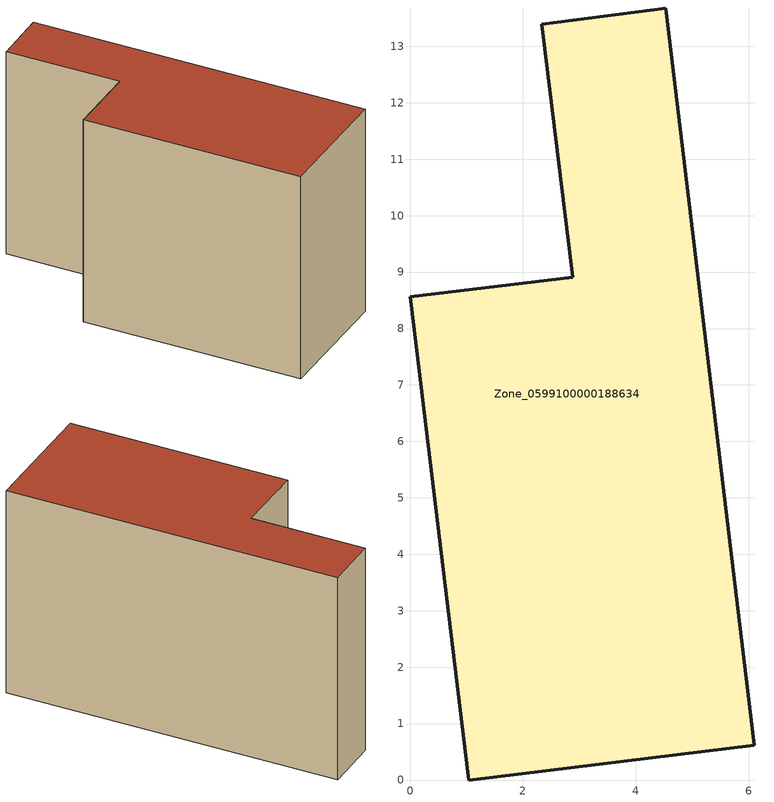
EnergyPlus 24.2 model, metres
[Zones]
Zone_0599100000188634
 floor ground (C_G): 2.33,13.39 4.53,13.68 6.1,0.62 1.04,0 0,8.56 2.88,8.91 z0
 wall outside (C_F): 1.04,0 6.1,0.62 4.53,13.68 2.33,13.39 2.88,8.91 0,8.56 1.04,0 z0:8.43
 roof outside (C_R): 4.53,13.68 2.33,13.39 2.88,8.91 0,8.56 1.04,0 6.1,0.62 z8.43
[BUILDING]
Pand.0599100000188634: North Axis=0; Terrain=City; Loads Convergence Tolerance Value=0.04; Temperature Convergence Tolerance Value=0.4; Solar Distribution=FullExterior; Maximum Number of Warmup Days=25; Minimum Number of Warmup Days=1
[Site:Location]
Rotterdam.The.Hague.AP_ZH_NLD Design_Conditions: Latitude=51.96; Longitude=4.45; Time Zone=1; Elevation=-4.5
[SITE:GROUNDTEMPERATURE:BUILDINGSURFACE]
18, 18, 18, 18, 18, 18, 18, 18, 18, 18, 18, 18
[MATERIAL] Thermal Absorptance=0.9; Solar Absorptance=0.7; Visible Absorptance=0.7
Name | Roughness | Thickness | Conductivity | Density | Specific Heat
G.TI.1975-1991 | MediumSmooth | 0.15 | 0.288461 | 540 | 1210
F.TI.1975-1991 | Rough | 0.3 | 0.230769 | 1920 | 840
R.TI.1975-1991 | MediumRough | 0.2 | 0.153846 | 1500 | 1000
[CONSTRUCTION]
C_G: G.TI.1975-1991
C_F: F.TI.1975-1991
C_R: R.TI.1975-1991
[ZONE]
Zone_0599100000188634: Type=1; Multiplier=1; Ceiling Height=Autocalculate; Volume=Autocalculate; Floor Area=autocalculate; Part of Total Floor Area=Yes
[ZONEINFILTRATION:DESIGNFLOWRATE]
Infil_Zone_0599100000188634: Zone or ZoneList or Space or SpaceList=Zone_0599100000188634; Schedule=AlwaysOn; Design Flow Rate Calculation Method=Flow/Area; Flow Rate per Floor Area=0.003; Constant Term Coefficient=1; Temperature Term Coefficient=0; Velocity Term Coefficient=0; Velocity Squared Term Coefficient=0
[HVACTEMPLATE:ZONE:IDEALLOADSAIRSYSTEM]
Zone_0599100000188634: Maximum Heating Supply Air Temperature=50; Minimum Cooling Supply Air Temperature=13; Maximum Heating Supply Air Humidity Ratio=0.0156; Minimum Cooling Supply Air Humidity Ratio=0.0077; Heating Limit=NoLimit; Cooling Limit=NoLimit; Dehumidification Control Type=ConstantSensibleHeatRatio; Cooling Sensible Heat Ratio=0.7; Dehumidification Setpoint=60; Humidification Control Type=None; Humidification Setpoint=30; Outdoor Air Method=None; Outdoor Air Flow Rate per Person=0.00944; Outdoor Air Flow Rate per Zone Floor Area=0; Outdoor Air Flow Rate per Zone=0; Demand Controlled Ventilation Type=None; Outdoor Air Economizer Type=NoEconomizer; Heat Recovery Type=None; Sensible Heat Recovery Effectiveness=0.7; Latent Heat Recovery Effectiveness=0.65
[ZONECONTROL:THERMOSTAT]
ThermostatControl_Zone_0599100000188634: Zone or ZoneList=Zone_0599100000188634; Control Type Schedule=DualSetpointControlType; Control 1=Thermostat_Zone_0599100000188634; Temperature Difference Between Cutout And Setpoint=0
[THERMOSTATSETPOINT:DUALSETPOINT]
Thermostat_Zone_0599100000188634: Heating Setpoint Temperature Schedule=HeatingSetpoint_Zone_0599100000188634; Cooling Setpoint Temperature Schedule=CoolingSetpoint_Zone_0599100000188634
[SCHEDULE:COMPACT]
HeatingSetpoint_Zone_0599100000188634: Through: 12/31, For: AllDays, Until: 24:00, 21
CoolingSetpoint_Zone_0599100000188634: Through: 12/31, For: AllDays, Until: 24:00, 24
DualSetpointControlType: Through: 12/31, For: AllDays, Until: 24:00, 4
AlwaysOn: Through: 12/31, For: AllDays, Until: 24:00, 1
